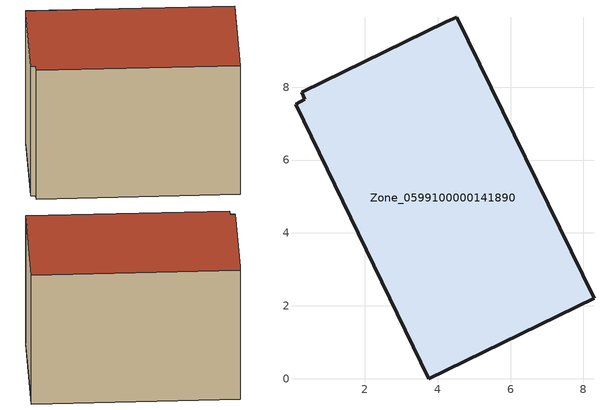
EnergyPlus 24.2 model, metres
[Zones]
Zone_0599100000141890
 floor ground (C_G): 0.27,7.86 4.24,9.79 4.53,9.92 8.29,2.21 3.76,0 0.1,7.53 0.35,7.67 z0
 wall outside (C_F): 4.24,9.79 0.27,7.86 0.35,7.67 0.1,7.53 3.76,0 8.29,2.21 4.53,9.92 4.24,9.79 z0:6.04
 roof outside (C_R): 8.29,2.21 4.53,9.92 4.24,9.79 0.27,7.86 0.35,7.67 0.1,7.53 3.76,0 z6.04
[BUILDING]
Pand.0599100000141890: North Axis=0; Terrain=City; Loads Convergence Tolerance Value=0.04; Temperature Convergence Tolerance Value=0.4; Solar Distribution=FullExterior; Maximum Number of Warmup Days=25; Minimum Number of Warmup Days=1
[Site:Location]
Rotterdam.The.Hague.AP_ZH_NLD Design_Conditions: Latitude=51.96; Longitude=4.45; Time Zone=1; Elevation=-4.5
[SITE:GROUNDTEMPERATURE:BUILDINGSURFACE]
18, 18, 18, 18, 18, 18, 18, 18, 18, 18, 18, 18
[MATERIAL] Thermal Absorptance=0.9; Solar Absorptance=0.7; Visible Absorptance=0.7
Name | Roughness | Thickness | Conductivity | Density | Specific Heat
G.TI.1946-1964 | MediumSmooth | 0.15 | 1 | 540 | 1210
F.TI.1946-1964 | Rough | 0.3 | 0.857143 | 1920 | 840
R.TI.1946-1964 | MediumRough | 0.2 | 0.277778 | 1500 | 1000
[CONSTRUCTION]
C_G: G.TI.1946-1964
C_F: F.TI.1946-1964
C_R: R.TI.1946-1964
[ZONE]
Zone_0599100000141890: Type=1; Multiplier=1; Ceiling Height=Autocalculate; Volume=Autocalculate; Floor Area=autocalculate; Part of Total Floor Area=Yes
[ZONEINFILTRATION:DESIGNFLOWRATE]
Infil_Zone_0599100000141890: Zone or ZoneList or Space or SpaceList=Zone_0599100000141890; Schedule=AlwaysOn; Design Flow Rate Calculation Method=Flow/Area; Flow Rate per Floor Area=0.003; Constant Term Coefficient=1; Temperature Term Coefficient=0; Velocity Term Coefficient=0; Velocity Squared Term Coefficient=0
[HVACTEMPLATE:ZONE:IDEALLOADSAIRSYSTEM]
Zone_0599100000141890: Maximum Heating Supply Air Temperature=50; Minimum Cooling Supply Air Temperature=13; Maximum Heating Supply Air Humidity Ratio=0.0156; Minimum Cooling Supply Air Humidity Ratio=0.0077; Heating Limit=NoLimit; Cooling Limit=NoLimit; Dehumidification Control Type=ConstantSensibleHeatRatio; Cooling Sensible Heat Ratio=0.7; Dehumidification Setpoint=60; Humidification Control Type=None; Humidification Setpoint=30; Outdoor Air Method=None; Outdoor Air Flow Rate per Person=0.00944; Outdoor Air Flow Rate per Zone Floor Area=0; Outdoor Air Flow Rate per Zone=0; Demand Controlled Ventilation Type=None; Outdoor Air Economizer Type=NoEconomizer; Heat Recovery Type=None; Sensible Heat Recovery Effectiveness=0.7; Latent Heat Recovery Effectiveness=0.65
[ZONECONTROL:THERMOSTAT]
ThermostatControl_Zone_0599100000141890: Zone or ZoneList=Zone_0599100000141890; Control Type Schedule=DualSetpointControlType; Control 1=Thermostat_Zone_0599100000141890; Temperature Difference Between Cutout And Setpoint=0
[THERMOSTATSETPOINT:DUALSETPOINT]
Thermostat_Zone_0599100000141890: Heating Setpoint Temperature Schedule=HeatingSetpoint_Zone_0599100000141890; Cooling Setpoint Temperature Schedule=CoolingSetpoint_Zone_0599100000141890
[SCHEDULE:COMPACT]
HeatingSetpoint_Zone_0599100000141890: Through: 12/31, For: AllDays, Until: 24:00, 21
CoolingSetpoint_Zone_0599100000141890: Through: 12/31, For: AllDays, Until: 24:00, 24
DualSetpointControlType: Through: 12/31, For: AllDays, Until: 24:00, 4
AlwaysOn: Through: 12/31, For: AllDays, Until: 24:00, 1
